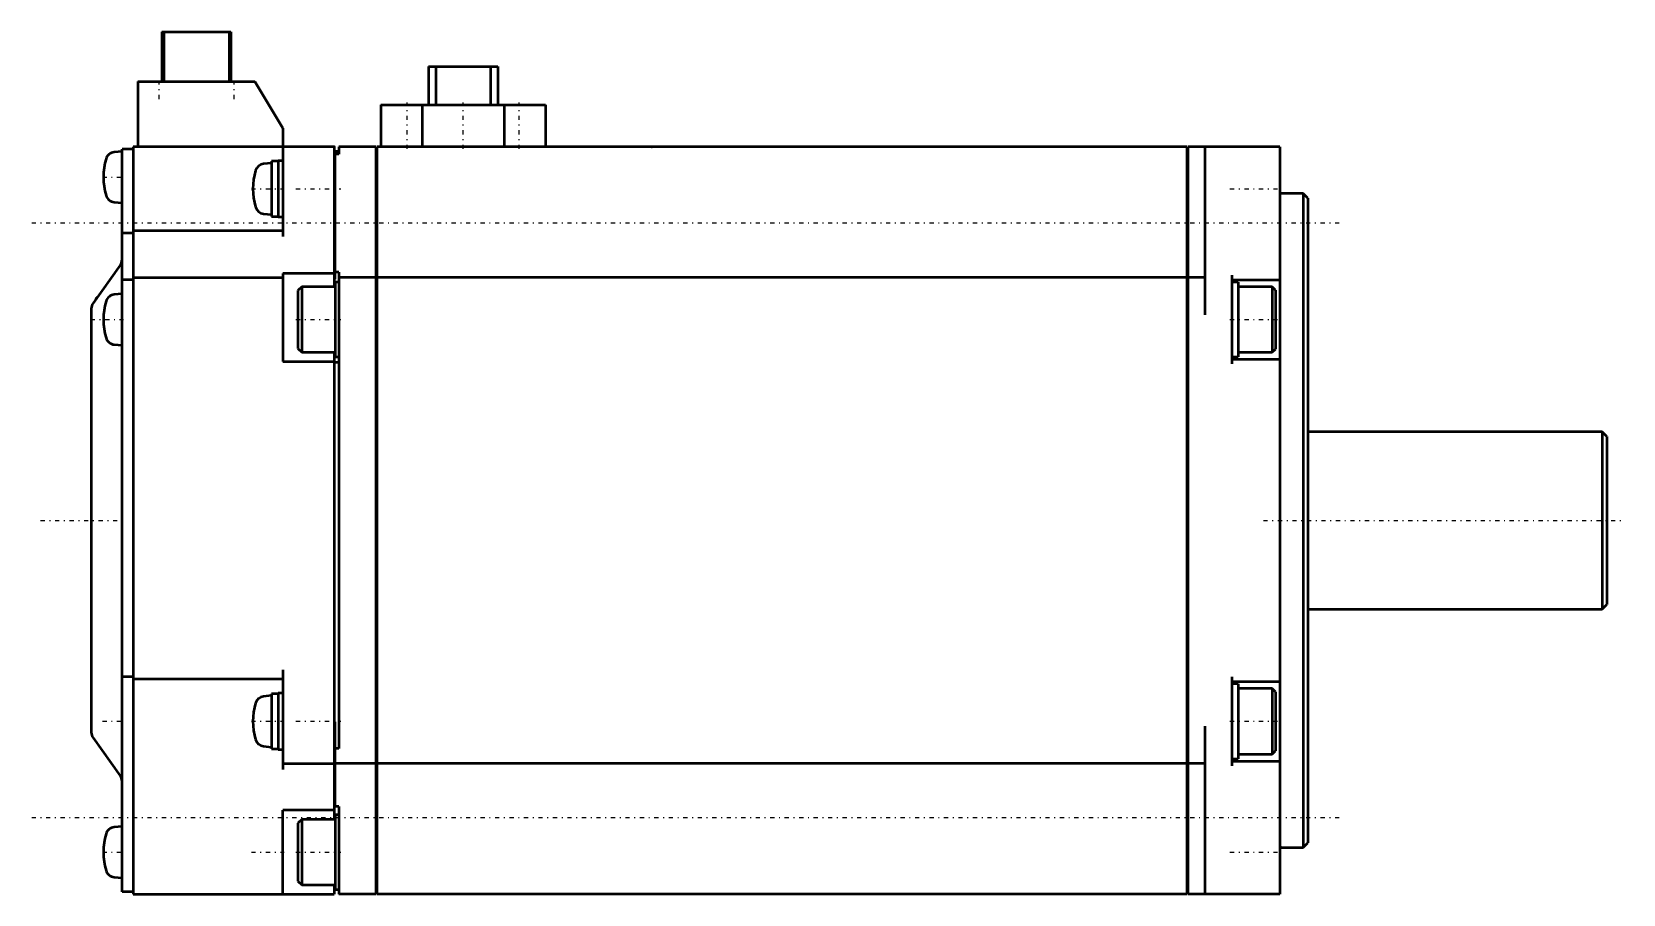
# Model space of a CAD drawing. Header units: millimetres. Extents: x -134 to 37, y -40 to 52.
import ezdxf

# ---------------------------------------------------------------- set-up
doc = ezdxf.new("R2010")
doc.units = ezdxf.units.MM
doc.linetypes.add('Center', pattern=[1.5, 0.45, -0.5, 0.05, -0.5])
for name, color, linetype, lineweight in [('2d ConnectionPoints', 7, 'Continuous', 50), ('AM_0', 7, 'Continuous', 50), ('AM_7', 7, 'Center', 25)]:
    doc.layers.add(name, color=color, linetype=linetype, lineweight=lineweight)

msp = doc.modelspace()

# ---------------------------------------------------------------- linework, layer by layer
at = {"layer": '2d ConnectionPoints'}
for p in [(-101.2, 40), (-67.2, 40), (0, 0)]:
    msp.add_point(p, dxfattribs=at)
at = {"layer": 'AM_0'}
for p, q in [((-119.65, 52.3), (-119.65, 47)), ((-119.65, 52.3), (-112.25, 52.3)), ((-119.45, 52.3), (-119.45, 47)), ((-112.45, 52.3), (-112.45, 47)), ((-112.25, 52.3), (-112.25, 47)), ((-91.12, 48.6), (-91.12, 44.5)), ((-91.12, 48.6), (-83.67, 48.6)), ((-90.33, 48.6), (-90.33, 44.5)), ((-84.47, 48.6), (-84.47, 44.5)), ((-83.67, 48.6), (-83.67, 44.5)), ((-122.2, 47), (-109.7, 47)), ((-122.2, 47), (-122.2, 40)), ((-106.7, 42), (-109.7, 47)), ((-96.2, 44.5), (-78.6, 44.5)), ((-96.2, 44.5), (-96.2, 40)), ((-91.8, 44.5), (-91.8, 40)), ((-83, 44.5), (-83, 40)), ((-78.6, 44.5), (-78.6, 40)), ((-106.7, 42), (-106.7, 30.41)), ((-123.9, 39.5), (-124.75, 39.43)), ((-122.7, 39.75), (-123.9, 39.75)), ((-123.9, -39.75), (-123.9, 39.75)), ((-101.2, 40), (-122.7, 40)), ((-122.7, 40), (-122.7, -40)), ((-101.2, 40), (-101.2, 25)), ((-100.7, 39.2), (-101.2, 39.2)), ((-101.1, 25.82), (-101.1, 39.2)), ((-100.7, 39.5), (-101.08, 39.5)), ((-101.08, 39.5), (-101.08, 39.2)), ((-100.7, 40), (-100.7, 39.2)), ((-96.7, 40), (-100.7, 40)), ((-96.7, -40), (-96.7, 40)), ((-96.6, 39.2), (-96.7, 39.2)), ((-9.9, 40), (-96.6, 40)), ((-96.6, -40), (-96.6, 40)), ((-9.9, -40), (-9.9, 40)), ((-9.9, 39.2), (-9.8, 39.2)), ((0, 40), (-9.8, 40)), ((-9.8, -40), (-9.8, 40)), ((-8, 22), (-8, 40)), ((0, 40), (0, -40)), ((-107.9, 38.25), (-108.76, 38.17)), ((-107.2, 38.45), (-107.9, 38.45)), ((-107.9, 38.45), (-107.9, 32.55)), ((-106.7, 38.5), (-107.2, 38.5)), ((-107.2, 38.5), (-107.2, 32.5)), ((-124.75, 34.07), (-123.9, 34)), ((2.5, 35), (0.2, 35)), ((3, 34.5), (2.5, 35)), ((2.5, 35), (2.5, -35)), ((3, 34.5), (3, -34.5)), ((-108.76, 32.83), (-107.9, 32.75)), ((-107.9, 32.55), (-107.2, 32.55)), ((-107.2, 32.5), (-106.7, 32.5)), ((-122.7, 30.75), (-123.9, 30.75)), ((-106.7, 31), (-122.7, 31)), ((-124.09, 27.34), (-127.01, 23.26)), ((-122.7, 25.75), (-123.9, 25.75)), ((-122.7, 26), (-106.7, 26)), ((-106.7, 26.43), (-106.7, 17)), ((-101.2, 26.43), (-106.7, 26.43)), ((-101.1, 25.82), (-101.2, 25.82)), ((-100.7, 26.57), (-101.1, 26.57)), ((-100.7, 26.57), (-100.7, -24.4)), ((-96.7, 26), (-100.7, 26)), ((-9.9, 26), (-96.6, 26)), ((-8, 26), (-9.8, 26)), ((-5.1, 16.75), (-5.1, 26.25)), ((-5.1, 25.75), (0, 25.75)), ((-123.9, 24.25), (-124.75, 24.18)), ((-104.68, 25), (-105.08, 24.6)), ((-105.08, 24.6), (-105.08, 18.4)), ((-101.08, 25), (-104.68, 25)), ((-104.68, 25), (-104.68, 18)), ((-100.7, 25.5), (-101.08, 25.5)), ((-101.08, 25.5), (-101.08, 17.5)), ((-96.6, 25.48), (-96.7, 25.48)), ((-9.9, 25.48), (-9.8, 25.48)), ((-4.46, 25.5), (-5.1, 25.5)), ((-4.46, 25.5), (-4.46, 17.5)), ((-0.81, 25), (-4.46, 25)), ((-0.46, 24.65), (-0.81, 25)), ((-0.81, 25), (-0.81, 18)), ((-0.46, 24.65), (-0.46, 18.35)), ((-127.2, 22.68), (-127.2, -22.68)), ((-124.75, 18.82), (-123.9, 18.75)), ((-105.08, 18.4), (-104.68, 18)), ((-104.68, 18), (-101.08, 18)), ((-101.2, 18), (-101.2, -32)), ((-101.08, 17.5), (-100.7, 17.5)), ((-5.1, 17.5), (-4.46, 17.5)), ((-5.1, 17.25), (0, 17.25)), ((-4.46, 18), (-0.81, 18)), ((-0.81, 18), (-0.46, 18.35)), ((-106.7, 17), (-101.2, 17)), ((-100.7, 16.91), (-101.2, 16.91)), ((34.5, 9.5), (3, 9.5)), ((35, 9), (34.5, 9.5)), ((34.5, 9.5), (34.5, -9.5)), ((35, 9), (35, -9)), ((3, -9.5), (34.5, -9.5)), ((34.5, -9.5), (35, -9)), ((-122.7, -16.75), (-123.9, -16.75)), ((-106.7, -17), (-122.7, -17)), ((-106.7, -16), (-106.7, -26.67)), ((-5.1, -26.25), (-5.1, -16.75)), ((-107.2, -18.55), (-107.9, -18.55)), ((-107.9, -18.55), (-107.9, -24.45)), ((-106.7, -18.5), (-107.2, -18.5)), ((-107.2, -18.5), (-107.2, -24.5)), ((-5.1, -17.25), (0, -17.25)), ((-4.46, -17.5), (-5.1, -17.5)), ((-4.46, -17.5), (-4.46, -25.5)), ((-0.81, -18), (-4.46, -18)), ((-0.46, -18.35), (-0.81, -18)), ((-0.81, -18), (-0.81, -25)), ((-0.46, -18.35), (-0.46, -24.65)), ((-107.9, -18.75), (-108.76, -18.83)), ((-101.1, -30.62), (-101.1, -21.56)), ((-8, -40), (-8, -22)), ((-127.01, -23.26), (-124.09, -27.34)), ((-108.76, -24.17), (-107.9, -24.25)), ((-107.9, -24.45), (-107.2, -24.45)), ((-107.2, -24.5), (-106.7, -24.5)), ((-101.1, -25.48), (-101.2, -25.48)), ((-100.7, -24.4), (-101.1, -24.4)), ((-96.6, -25.48), (-96.7, -25.48)), ((-9.9, -25.48), (-9.8, -25.48)), ((-5.1, -25.5), (-4.46, -25.5)), ((-4.46, -25), (-0.81, -25)), ((-0.81, -25), (-0.46, -24.65)), ((-106.7, -26), (-101.2, -26)), ((-96.7, -26), (-101.1, -26)), ((-9.9, -26), (-96.6, -26)), ((-8, -26), (-9.8, -26)), ((-5.1, -25.75), (0, -25.75)), ((-100.7, -30.62), (-101.2, -30.62)), ((-100.7, -30.62), (-100.7, -40)), ((-106.7, -40), (-106.7, -31)), ((-101.2, -31), (-106.7, -31)), ((-104.68, -32), (-105.08, -32.4)), ((-101.08, -32), (-104.68, -32)), ((-104.68, -32), (-104.68, -39)), ((-100.7, -31.5), (-101.08, -31.5)), ((-101.08, -31.5), (-101.08, -39.5)), ((-123.9, -32.75), (-124.75, -32.82)), ((-105.08, -32.4), (-105.08, -38.6)), ((0.2, -35), (2.5, -35)), ((2.5, -35), (3, -34.5)), ((-124.75, -38.18), (-123.9, -38.25)), ((-105.08, -38.6), (-104.68, -39)), ((-104.68, -39), (-101.08, -39)), ((-101.2, -39), (-101.2, -40)), ((-122.7, -39.75), (-123.9, -39.75)), ((-122.7, -40), (-101.2, -40)), ((-101.08, -39.2), (-101.2, -39.2)), ((-101.08, -39.5), (-100.7, -39.5)), ((-96.7, -40), (-100.7, -40)), ((-96.6, -39.2), (-96.7, -39.2)), ((-9.9, -40), (-96.6, -40)), ((-9.9, -39.2), (-9.8, -39.2)), ((0, -40), (-9.8, -40))]:
    msp.add_line(p, q, dxfattribs=at)
for centre, radius, start, end in [((-124.66, 38.43), 1, 95, 163.743), ((-118.9, 36.75), 7, 163.743, 196.257), ((-108.66, 37.17), 1, 95.5, 163.8295), ((-102.9, 35.5), 7, 163.8295, 196.1705), ((-124.66, 35.07), 1, 196.257, 265), ((0.2, 35.2), 0.2, 180, 270), ((-108.66, 33.83), 1, 196.1705, 264.5), ((-124.9, 27.92), 1, 324.3447, 0), ((-125.86, 23.17), 1, 135.0975, 153.5918), ((-124.66, 23.18), 1, 95, 163.743), ((-126.2, 22.68), 1, 144.3447, 180), ((-118.9, 21.5), 7, 163.743, 196.257), ((-124.66, 19.82), 1, 196.257, 265), ((-102.9, -21.5), 7, 163.8295, 196.1705), ((-108.66, -19.83), 1, 95.5, 163.8295), ((-126.2, -22.68), 1, 180, 215.6553), ((-108.66, -23.17), 1, 196.1705, 264.5), ((-124.9, -27.92), 1, 360, 35.6553), ((-118.9, -35.5), 7, 163.743, 196.257), ((-124.66, -33.82), 1, 95, 163.743), ((0.2, -35.2), 0.2, 90, 180), ((-124.66, -37.18), 1, 196.257, 265)]:
    msp.add_arc(centre, radius, start, end, dxfattribs=at)
at = {"layer": 'AM_7'}
for p, q in [((-119.95, 47.1), (-119.95, 44.9)), ((-111.94, 47.1), (-111.94, 44.9)), ((-93.4, 39.77), (-93.4, 44.73)), ((-87.4, 39.77), (-87.4, 44.73)), ((-81.4, 39.77), (-81.4, 44.73)), ((-126, 36.75), (-123.8, 36.75)), ((-110.06, 35.5), (-106.54, 35.5)), ((-105.3, 35.5), (-100.48, 35.5)), ((-5.33, 35.5), (-0.23, 35.5)), ((6.36, 31.82), (-133.56, 31.82)), ((-127.26, 21.5), (-123.74, 21.5)), ((-105.3, 21.5), (-100.48, 21.5)), ((-5.33, 21.5), (-0.23, 21.5)), ((-132.62, 0), (-123.48, 0)), ((-1.75, 0), (36.75, 0)), ((-126, -21.5), (-123.8, -21.5)), ((-110.06, -21.5), (-106.54, -21.5)), ((-105.3, -21.5), (-100.48, -21.5)), ((-5.33, -21.5), (-0.23, -21.5)), ((6.36, -31.82), (-133.56, -31.82)), ((-126, -35.5), (-123.8, -35.5)), ((-110.06, -35.5), (-106.54, -35.5)), ((-105.3, -35.5), (-100.48, -35.5)), ((-5.33, -35.5), (-0.23, -35.5))]:
    msp.add_line(p, q, dxfattribs=at)

doc.saveas('drawing.dxf')
